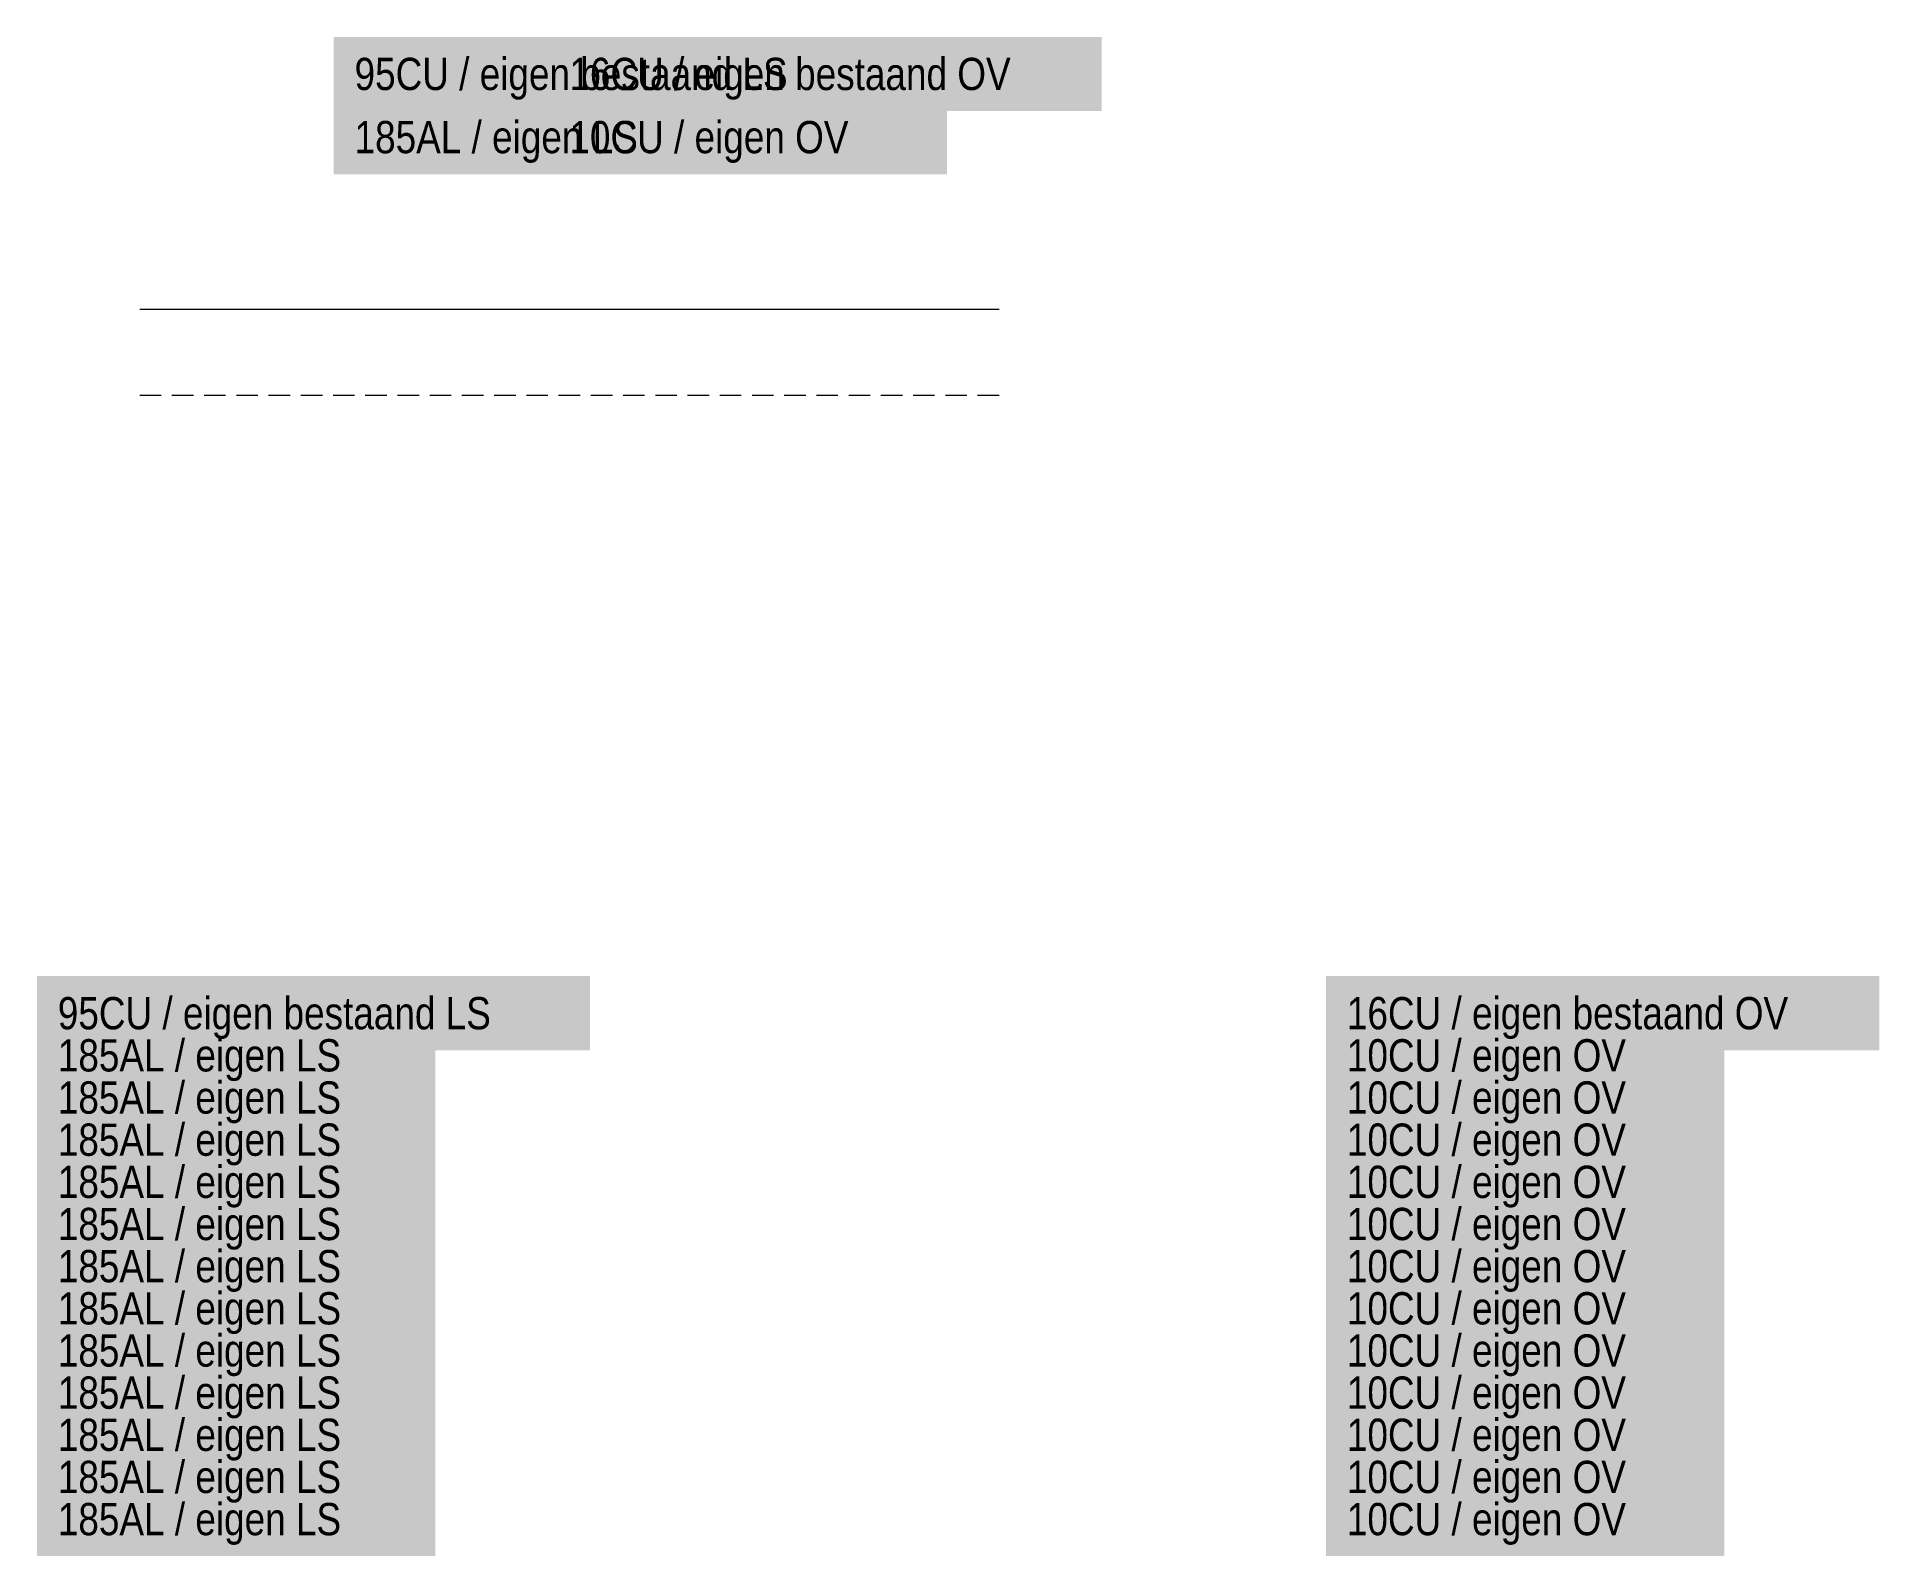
# Model space of a CAD drawing. Extents: x -2.4 to 40.5, y -7 to 28.3.
import ezdxf

# ---------------------------------------------------------------- set-up
doc = ezdxf.new("R2010")
doc.units = 0
doc.linetypes.add('DASHED', pattern=[0.75, 0.5, -0.25])
for name, color, linetype, lineweight in [('01 - Bestaande kabel', 125, 'Continuous', 0), ('Aansluiting LS K01', 120, 'DASHED', 0), ('Aansluiting LS K02', 52, 'DASHED', 0), ('Aansluiting LS K03', 5, 'DASHED', 0), ('Aansluiting LS K06', 30, 'DASHED', 0), ('Aansluiting LS K07', 252, 'DASHED', 0), ('Aansluiting LS K08', 244, 'DASHED', 0), ('Aansluiting LS K09', 104, 'DASHED', 0), ('Aansluiting LS K10', 1, 'DASHED', 0), ('Aansluiting LS K11', 190, 'DASHED', 0), ('Aansluiting LS K12', 201, 'DASHED', 0)]:
    doc.layers.add(name, color=color, linetype=linetype, lineweight=lineweight)
doc.layers.add('Aansluiting LS K04', color=3, linetype='DASHED', lineweight=0, true_color=0x00f000)
doc.layers.add('Aansluiting LS K05', color=6, linetype='DASHED', lineweight=0, true_color=0xeb00eb)
doc.styles.add('TECHBASE_ARIAL_NOVA_LIGHT', font='ArialNova-Light.ttf')

msp = doc.modelspace()

# ---------------------------------------------------------------- linework, layer by layer
at = {"layer": '01 - Bestaande kabel'}
msp.add_line((0, 22), (20, 22), dxfattribs=at)
at = {"layer": 'Aansluiting LS K10'}
msp.add_line((0, 20), (20, 20), dxfattribs=at)

# ---------------------------------------------------------------- texts
at = {"layer": '01 - Bestaande kabel', "char_height": 0.75, "width": 11.9, "attachment_point": 7, "style": 'TECHBASE_ARIAL_NOVA_LIGHT', "bg_fill": 1, "box_fill_scale": 1.65, "bg_fill_color": 179, "bg_fill_true_color": 1321020, "bg_fill_transparency": 0}
for s, insert in [('95CU / eigen bestaand LS', (5, 26.87)), ('16CU / eigen bestaand OV', (10, 26.87)), ('{95CU / eigen bestaand LS}', (-1.906, 5.015)), ('{16CU / eigen bestaand OV}', (28.094, 5.015))]:
    msp.add_mtext(s, dxfattribs=dict(at, insert=insert))
at = {"layer": 'Aansluiting LS K01', "char_height": 0.75, "width": 8.3, "attachment_point": 7, "style": 'TECHBASE_ARIAL_NOVA_LIGHT', "bg_fill": 1, "box_fill_scale": 1.65, "bg_fill_color": 179, "bg_fill_true_color": 1321020, "bg_fill_transparency": 0}
for s, insert in [('{185AL / eigen LS}', (-1.906, 4.034)), ('{10CU / eigen OV}', (28.094, 4.034))]:
    msp.add_mtext(s, dxfattribs=dict(at, insert=insert))
at = {"layer": 'Aansluiting LS K02', "char_height": 0.75, "width": 8.3, "attachment_point": 7, "style": 'TECHBASE_ARIAL_NOVA_LIGHT', "bg_fill": 1, "box_fill_scale": 1.65, "bg_fill_color": 179, "bg_fill_true_color": 1321020, "bg_fill_transparency": 0}
for s, insert in [('{185AL / eigen LS}', (-1.906, 3.053)), ('{10CU / eigen OV}', (28.094, 3.053))]:
    msp.add_mtext(s, dxfattribs=dict(at, insert=insert))
at = {"layer": 'Aansluiting LS K03', "char_height": 0.75, "width": 8.3, "attachment_point": 7, "style": 'TECHBASE_ARIAL_NOVA_LIGHT', "bg_fill": 1, "box_fill_scale": 1.65, "bg_fill_color": 179, "bg_fill_true_color": 1321020, "bg_fill_transparency": 0}
for s, insert in [('{185AL / eigen LS}', (-1.906, 2.072)), ('{10CU / eigen OV}', (28.094, 2.072))]:
    msp.add_mtext(s, dxfattribs=dict(at, insert=insert))
at = {"layer": 'Aansluiting LS K04', "char_height": 0.75, "width": 8.3, "attachment_point": 7, "style": 'TECHBASE_ARIAL_NOVA_LIGHT', "bg_fill": 1, "box_fill_scale": 1.65, "bg_fill_color": 179, "bg_fill_true_color": 1321020, "bg_fill_transparency": 0}
for s, insert in [('{185AL / eigen LS}', (-1.906, 1.091)), ('{10CU / eigen OV}', (28.094, 1.091))]:
    msp.add_mtext(s, dxfattribs=dict(at, insert=insert))
at = {"layer": 'Aansluiting LS K05', "char_height": 0.75, "width": 8.3, "attachment_point": 7, "style": 'TECHBASE_ARIAL_NOVA_LIGHT', "bg_fill": 1, "box_fill_scale": 1.65, "bg_fill_color": 179, "bg_fill_true_color": 1321020, "bg_fill_transparency": 0}
for s, insert in [('{185AL / eigen LS}', (-1.906, 0.11)), ('{10CU / eigen OV}', (28.094, 0.11))]:
    msp.add_mtext(s, dxfattribs=dict(at, insert=insert))
at = {"layer": 'Aansluiting LS K06', "char_height": 0.75, "width": 8.3, "attachment_point": 7, "style": 'TECHBASE_ARIAL_NOVA_LIGHT', "bg_fill": 1, "box_fill_scale": 1.65, "bg_fill_color": 179, "bg_fill_true_color": 1321020, "bg_fill_transparency": 0}
for s, insert in [('{185AL / eigen LS}', (-1.906, -0.871)), ('{10CU / eigen OV}', (28.094, -0.871))]:
    msp.add_mtext(s, dxfattribs=dict(at, insert=insert))
at = {"layer": 'Aansluiting LS K07', "char_height": 0.75, "width": 8.3, "attachment_point": 7, "style": 'TECHBASE_ARIAL_NOVA_LIGHT', "bg_fill": 1, "box_fill_scale": 1.65, "bg_fill_color": 179, "bg_fill_true_color": 1321020, "bg_fill_transparency": 0}
for s, insert in [('{185AL / eigen LS}', (-1.906, -1.852)), ('{10CU / eigen OV}', (28.094, -1.852))]:
    msp.add_mtext(s, dxfattribs=dict(at, insert=insert))
at = {"layer": 'Aansluiting LS K08', "char_height": 0.75, "width": 8.3, "attachment_point": 7, "style": 'TECHBASE_ARIAL_NOVA_LIGHT', "bg_fill": 1, "box_fill_scale": 1.65, "bg_fill_color": 179, "bg_fill_true_color": 1321020, "bg_fill_transparency": 0}
for s, insert in [('{185AL / eigen LS}', (-1.906, -2.833)), ('{10CU / eigen OV}', (28.094, -2.833))]:
    msp.add_mtext(s, dxfattribs=dict(at, insert=insert))
at = {"layer": 'Aansluiting LS K09', "char_height": 0.75, "width": 8.3, "attachment_point": 7, "style": 'TECHBASE_ARIAL_NOVA_LIGHT', "bg_fill": 1, "box_fill_scale": 1.65, "bg_fill_color": 179, "bg_fill_true_color": 1321020, "bg_fill_transparency": 0}
for s, insert in [('{185AL / eigen LS}', (-1.906, -3.814)), ('{10CU / eigen OV}', (28.094, -3.814))]:
    msp.add_mtext(s, dxfattribs=dict(at, insert=insert))
at = {"layer": 'Aansluiting LS K10', "char_height": 0.75, "width": 8.3, "attachment_point": 7, "style": 'TECHBASE_ARIAL_NOVA_LIGHT', "bg_fill": 1, "box_fill_scale": 1.65, "bg_fill_color": 179, "bg_fill_true_color": 1321020, "bg_fill_transparency": 0}
for s, insert in [('185AL / eigen LS', (5, 25.4)), ('10CU / eigen OV', (10, 25.4)), ('{185AL / eigen LS}', (-1.906, -4.795)), ('{10CU / eigen OV}', (28.094, -4.795))]:
    msp.add_mtext(s, dxfattribs=dict(at, insert=insert))
at = {"layer": 'Aansluiting LS K11', "char_height": 0.75, "width": 8.3, "attachment_point": 7, "style": 'TECHBASE_ARIAL_NOVA_LIGHT', "bg_fill": 1, "box_fill_scale": 1.65, "bg_fill_color": 179, "bg_fill_true_color": 1321020, "bg_fill_transparency": 0}
for s, insert in [('{185AL / eigen LS}', (-1.906, -5.776)), ('{10CU / eigen OV}', (28.094, -5.776))]:
    msp.add_mtext(s, dxfattribs=dict(at, insert=insert))
at = {"layer": 'Aansluiting LS K12', "char_height": 0.75, "width": 8.3, "attachment_point": 7, "style": 'TECHBASE_ARIAL_NOVA_LIGHT', "bg_fill": 1, "box_fill_scale": 1.65, "bg_fill_color": 179, "bg_fill_true_color": 1321020, "bg_fill_transparency": 0}
for s, insert in [('{185AL / eigen LS}', (-1.906, -6.757)), ('{10CU / eigen OV}', (28.094, -6.757))]:
    msp.add_mtext(s, dxfattribs=dict(at, insert=insert))

doc.saveas('drawing.dxf')
